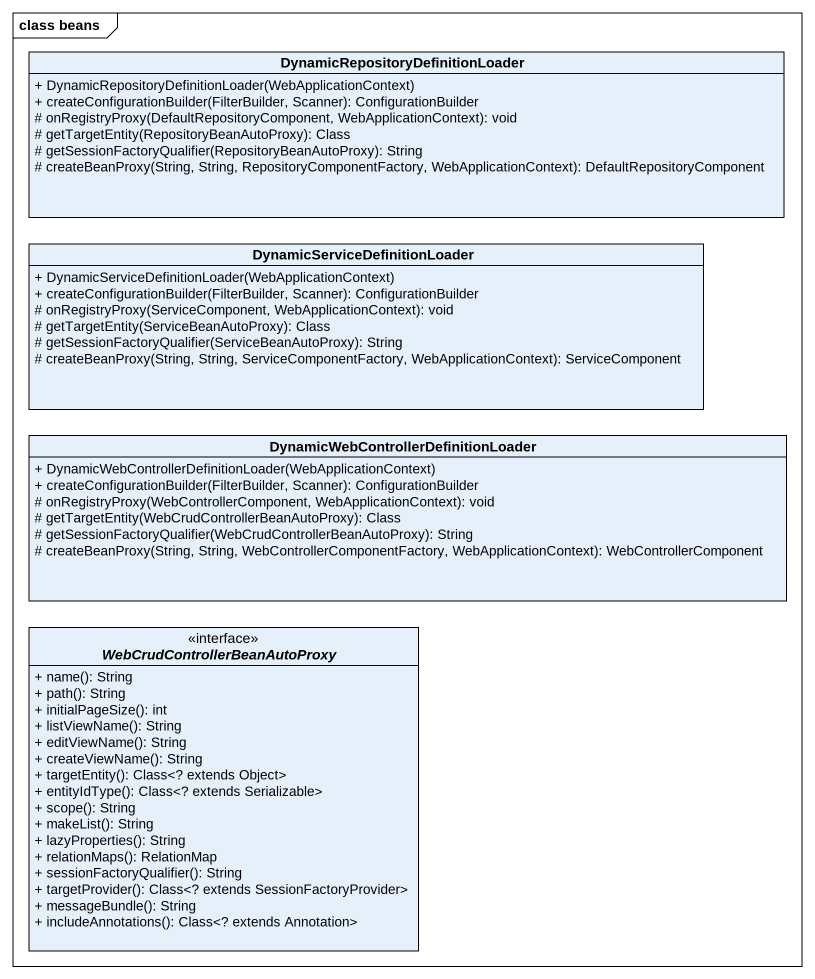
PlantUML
@startuml
mainframe class beans
hide circle
hide empty members
skinparam classAttributeIconSize 0
class "DynamicRepositoryDefinitionLoader" as DynamicRepositoryDefinitionL {
  + DynamicRepositoryDefinitionLoader(WebApplicationContext)
  + createConfigurationBuilder(FilterBuilder, Scanner): ConfigurationBuilder
  # onRegistryProxy(DefaultRepositoryComponent, WebApplicationContext): void
  # getTargetEntity(RepositoryBeanAutoProxy): Class
  # getSessionFactoryQualifier(RepositoryBeanAutoProxy): String
  # createBeanProxy(String, String, RepositoryComponentFactory, WebApplicationContext): DefaultRepositoryComponent
}
class "DynamicServiceDefinitionLoader" as DynamicServiceDefinitionLoad {
  + DynamicServiceDefinitionLoader(WebApplicationContext)
  + createConfigurationBuilder(FilterBuilder, Scanner): ConfigurationBuilder
  # onRegistryProxy(ServiceComponent, WebApplicationContext): void
  # getTargetEntity(ServiceBeanAutoProxy): Class
  # getSessionFactoryQualifier(ServiceBeanAutoProxy): String
  # createBeanProxy(String, String, ServiceComponentFactory, WebApplicationContext): ServiceComponent
}
class "DynamicWebControllerDefinitionLoader" as DynamicWebControllerDefiniti {
  + DynamicWebControllerDefinitionLoader(WebApplicationContext)
  + createConfigurationBuilder(FilterBuilder, Scanner): ConfigurationBuilder
  # onRegistryProxy(WebControllerComponent, WebApplicationContext): void
  # getTargetEntity(WebCrudControllerBeanAutoProxy): Class
  # getSessionFactoryQualifier(WebCrudControllerBeanAutoProxy): String
  # createBeanProxy(String, String, WebControllerComponentFactory, WebApplicationContext): WebControllerComponent
}
interface "WebCrudControllerBeanAutoProxy" as WebCrudControllerBeanAutoPro <<interface>> {
  + name(): String
  + path(): String
  + initialPageSize(): int
  + listViewName(): String
  + editViewName(): String
  + createViewName(): String
  + targetEntity(): Class<? extends Object>
  + entityIdType(): Class<? extends Serializable>
  + scope(): String
  + makeList(): String
  + lazyProperties(): String
  + relationMaps(): RelationMap
  + sessionFactoryQualifier(): String
  + targetProvider(): Class<? extends SessionFactoryProvider>
  + messageBundle(): String
  + includeAnnotations(): Class<? extends Annotation>
}
@enduml
